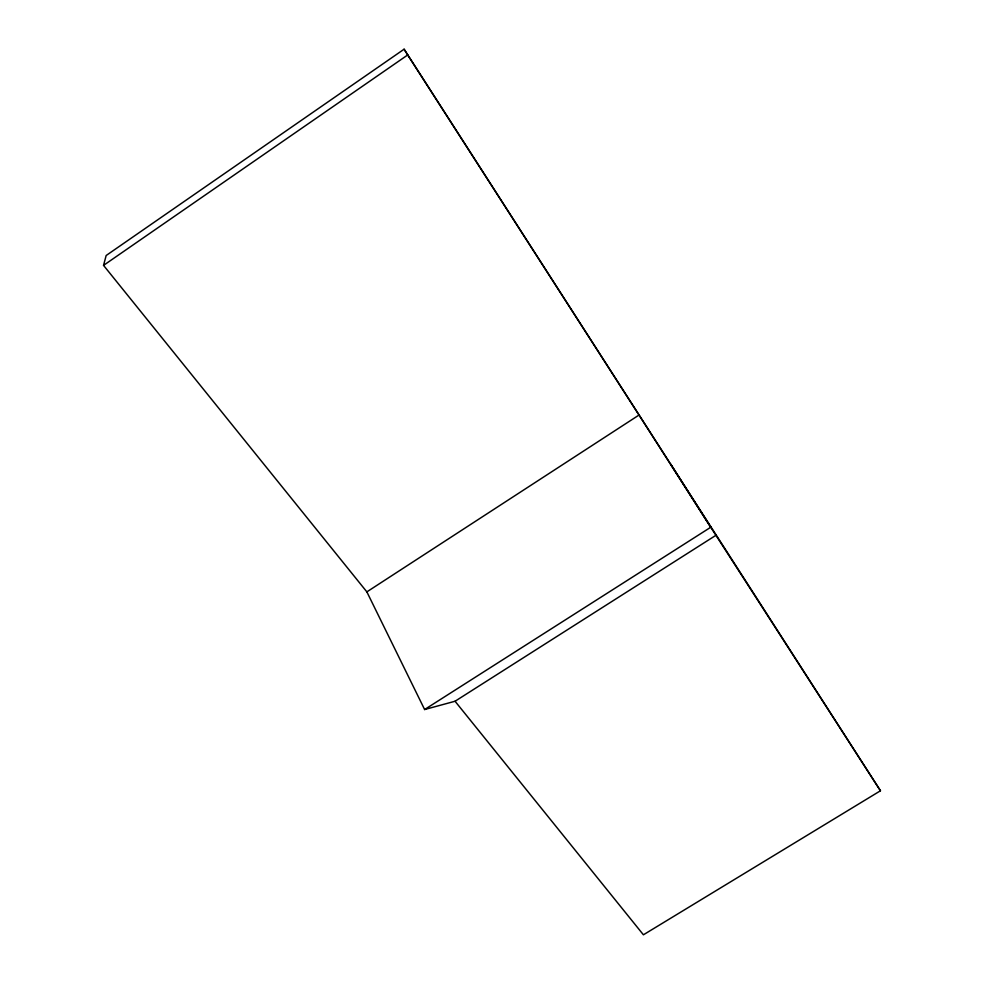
<?xml version="1.0" encoding="UTF-8"?>
<svg xmlns="http://www.w3.org/2000/svg" width="984" height="984" viewBox="0 0 984 984"><rect width="100%" height="100%" fill="white"/><g stroke="black" fill="none" stroke-linecap="round" stroke-linejoin="round"><path stroke-width="1.48" d="M103.541 265.373L106.161 255.508L404.104 49.2L880.459 790.767L643.413 934.8L455.051 701.248L424.621 709.525L366.86 591.876L103.541 265.373L407.696 54.969L404.104 49.2M366.86 591.876L639.034 415.027L407.696 54.969M424.621 709.525L710.743 527.252L880.459 790.767M455.051 701.248L716.204 535.124M639.034 415.027L710.743 527.252L670.694 464.141"/></g></svg>
